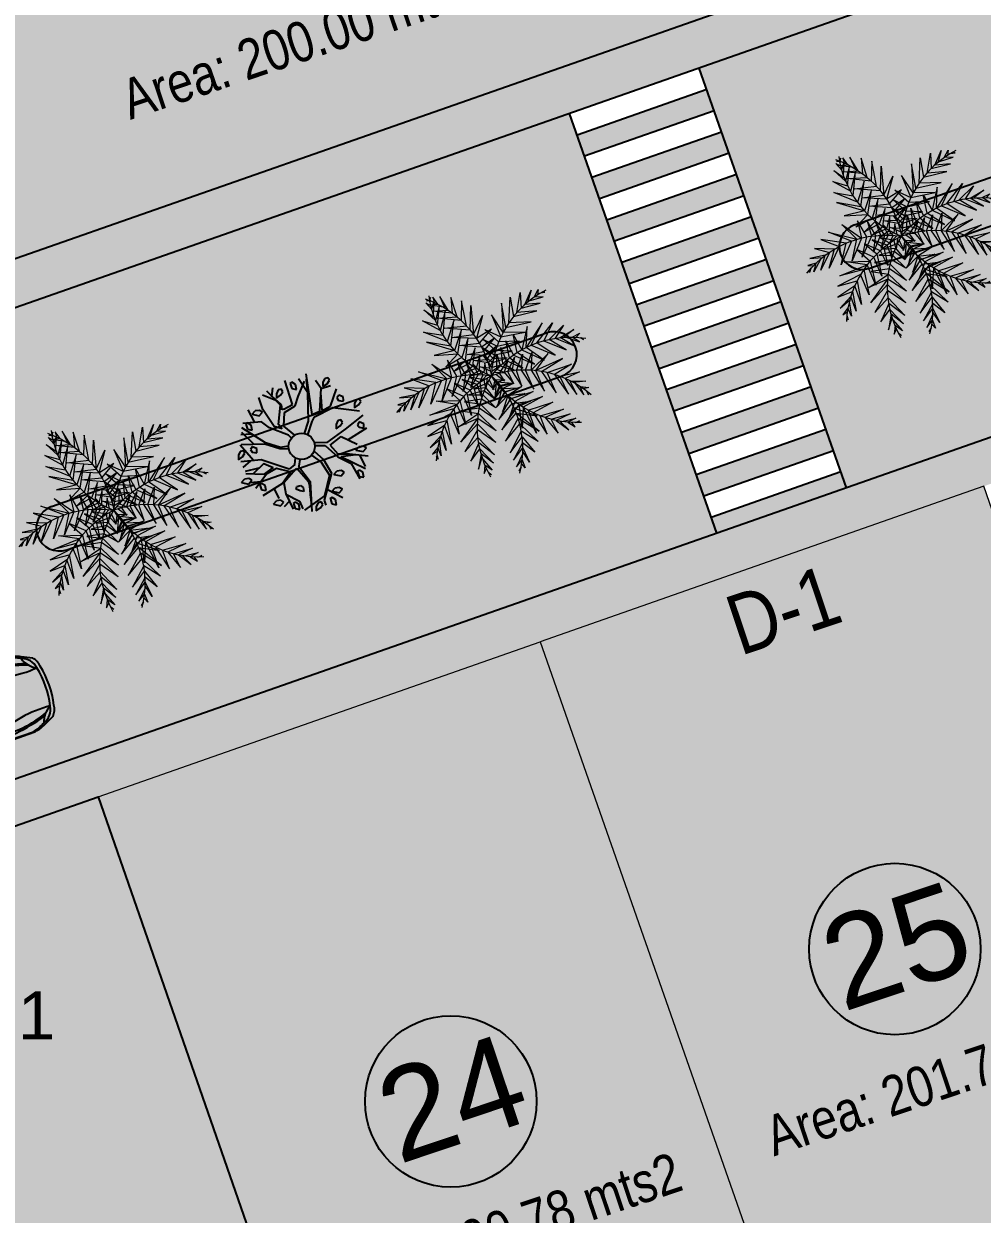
# Model space of a CAD drawing. Header units: millimetres. Extents: x 607619 to 1211550, y 1310734 to 2622648.
# Drawn here: x 607846.09 to 607873.98, y 1310914.24 to 1310948.89 of the extents above; entities that cross this region are included whole.
import ezdxf

# ---------------------------------------------------------------- set-up
doc = ezdxf.new("R2010")
doc.units = ezdxf.units.MM
doc.header["$PDMODE"] = 32
doc.header["$PDSIZE"] = 0.3
for name, color, linetype in [('ARBOLES', 102, 'Continuous'), ('BOULEVARD', 3, 'Continuous'), ('P35', 3, 'Continuous'), ('PALME-1', 82, 'Continuous'), ('PTOS GPS', 1, 'Continuous'), ('ROTULOS LOTES', 1, 'Continuous')]:
    doc.layers.add(name, color=color, linetype=linetype)
doc.styles.add('PI', font='arial.ttf', dxfattribs={"height": 0.4})
doc.styles.add('PUNTOS PI', font='arial.ttf', dxfattribs={"height": 2.75})
doc.styles.add('ROTULOS', font='arial.ttf', dxfattribs={"height": 3})
doc.styles.add('TSN - Arial Narrow', font='ARIALN.TTF')
doc.dimstyles.new('COTAS LINDEROS', dxfattribs={"dimscale": 40, "dimtxt": 2.75, "dimasz": 0.06, "dimexe": 0.005, "dimexo": 0.005, "dimgap": 0.005, "dimtad": 2, "dimzin": 0, "dimdsep": 46, "dimtxsty": 'PUNTOS PI', "dimcen": 0.09, "dimclrd": 1, "dimclre": 1, "dimclrt": 3, "dimadec": 0, "dimazin": 0, "dimtfac": 1, "dimtofl": 0, "dimtmove": 0, "dimatfit": 3, "dimldrblk": 'ARCHTICK', "dimfxl": 1, "dimtolj": 1, "dimtzin": 0, "dimarcsym": 0})

# ---------------------------------------------------------------- blocks, each defined once
blk = doc.blocks.new('carro1')
at = {"layer": 'P35'}
for color, points in [(146, [(-0.795, 1.854), (-0.824, 1.862), (-0.858, 3.088), (-0.854, 3.397), (-0.854, 3.455), (-0.753, 3.861), (-0.675, 4.073), (-0.593, 4.178), (-0.477, 4.234), (-0.436, 4.237), (-0.544, 4.163), (-0.641, 3.988), (-0.72, 3.753), (-0.791, 3.47), (-0.809, 3.343), (-0.805, 3.175), (-0.817, 2.948), (-0.82, 2.713), (-0.813, 2.624), (-0.817, 2.616), (-0.82, 2.531), (-0.798, 1.941)]), (9, [(-0.85, 3.554), (-0.829, 3.715), (-0.78, 3.963), (-0.727, 4.075), (-0.647, 4.18), (-0.559, 4.25), (-0.472, 4.299), (-0.332, 4.327), (0.278, 4.327), (0.428, 4.31), (0.534, 4.275), (0.656, 4.177), (0.733, 4.079), (0.814, 3.834), (0.838, 3.715), (0.849, 3.62), (0.849, 3.596), (0.81, 3.708), (0.754, 3.946), (0.695, 4.1), (0.635, 4.173), (0.534, 4.236), (0.439, 4.261), (0.337, 4.261), (-0.437, 4.268), (-0.563, 4.222), (-0.643, 4.156), (-0.717, 4.058), (-0.752, 3.932), (-0.798, 3.792)]), (146, [(0.795, 1.854), (0.824, 1.862), (0.858, 3.088), (0.854, 3.397), (0.854, 3.455), (0.753, 3.861), (0.675, 4.073), (0.593, 4.178), (0.477, 4.234), (0.436, 4.237), (0.544, 4.163), (0.641, 3.988), (0.72, 3.753), (0.791, 3.47), (0.809, 3.343), (0.805, 3.175), (0.817, 2.948), (0.82, 2.713), (0.813, 2.624), (0.817, 2.616), (0.82, 2.531), (0.798, 1.941)]), (146, [(-0.765, 1.66), (-0.785, 1.474), (-0.777, 1.279), (-0.719, 0.785), (-0.652, 0.471), (-0.611, 0.321), (-0.549, 0.271), (-0.638, 0.54), (-0.685, 0.628), (-0.693, 0.852), (-0.701, 0.963), (-0.695, 1.247), (-0.666, 1.45), (-0.694, 1.488), (-0.686, 1.534), (-0.561, 1.796), (-0.49, 1.914), (-0.394, 1.924), (-0.417, 2.206), (-0.422, 2.428), (-0.413, 2.716), (-0.395, 2.924), (-0.471, 3.028), (-0.544, 3.124), (-0.599, 3.231), (-0.674, 3.439), (-0.703, 3.65), (-0.734, 3.659), (-0.786, 3.412), (-0.789, 3.078), (-0.78, 2.945), (-0.736, 3.21), (-0.683, 3.254), (-0.612, 3.201), (-0.568, 3.069), (-0.515, 2.875), (-0.471, 2.646), (-0.471, 2.496), (-0.489, 2.223), (-0.515, 2.064), (-0.515, 2.02), (-0.551, 1.959), (-0.595, 1.941), (-0.648, 1.844), (-0.718, 1.712), (-0.762, 1.65)]), (146, [(0.771, 1.66), (0.791, 1.474), (0.784, 1.279), (0.725, 0.785), (0.658, 0.471), (0.617, 0.321), (0.555, 0.271), (0.644, 0.54), (0.691, 0.628), (0.699, 0.852), (0.707, 0.963), (0.701, 1.247), (0.672, 1.45), (0.7, 1.488), (0.692, 1.534), (0.567, 1.796), (0.496, 1.914), (0.4, 1.924), (0.423, 2.206), (0.428, 2.428), (0.419, 2.716), (0.401, 2.924), (0.477, 3.028), (0.55, 3.124), (0.605, 3.231), (0.68, 3.439), (0.709, 3.65), (0.74, 3.659), (0.792, 3.412), (0.795, 3.078), (0.786, 2.945), (0.742, 3.21), (0.689, 3.254), (0.618, 3.201), (0.574, 3.069), (0.521, 2.875), (0.477, 2.646), (0.477, 2.496), (0.495, 2.223), (0.521, 2.064), (0.521, 2.02), (0.557, 1.959), (0.601, 1.941), (0.654, 1.844), (0.724, 1.712), (0.768, 1.65)]), (8, [(-0.49, 2.597), (-0.493, 2.617), (-0.794, 2.616), (-0.798, 2.597)]), (9, [(-0.859, 1.23), (-0.859, 0.662), (-0.835, 0.546), (-0.773, 0.375), (-0.685, 0.201), (-0.651, 0.146), (-0.581, 0.097), (-0.449, 0.057), (-0.077, 0.008), (0.131, 0.014), (0.333, 0.045), (0.522, 0.079), (0.629, 0.133), (0.7, 0.216), (0.828, 0.494), (0.852, 0.598), (0.855, 1.407), (0.846, 1.407), (0.855, 1.327), (0.858, 0.662), (0.825, 0.543), (0.709, 0.289), (0.599, 0.173), (0.421, 0.112), (0.153, 0.079), (-0.092, 0.075), (-0.385, 0.112), (-0.553, 0.143), (-0.639, 0.207), (-0.706, 0.283), (-0.798, 0.491), (-0.838, 0.579), (-0.859, 0.686), (-0.847, 1.248)]), (127, [(-0.666, 1.45), (-0.563, 1.184), (-0.497, 0.94), (-0.448, 0.645), (-0.432, 0.355), (-0.442, 0.128), (-0.253, 0.096), (0, 0.08), (0.163, 0.086), (0.322, 0.105), (0.442, 0.128), (0.432, 0.355), (0.458, 0.73), (0.519, 1.031), (0.599, 1.287), (0.666, 1.45), (0.545, 1.383), (0.423, 1.315), (0.213, 1.283), (0.059, 1.277), (-0.059, 1.277), (-0.337, 1.299), (-0.423, 1.315), (-0.545, 1.383)]), (30, [(-0.455, 0.13), (-0.528, 0.24), (-0.62, 0.314), (-0.69, 0.353), (-0.736, 0.381), (-0.706, 0.317), (-0.666, 0.265), (-0.614, 0.216), (-0.556, 0.182), (-0.51, 0.152), (-0.48, 0.143)]), (30, [(0.455, 0.13), (0.528, 0.24), (0.62, 0.314), (0.69, 0.353), (0.736, 0.381), (0.706, 0.317), (0.666, 0.265), (0.614, 0.216), (0.556, 0.182), (0.51, 0.152), (0.48, 0.143)])]:
    blk.add_hatch(color=color, dxfattribs=at).paths.add_polyline_path(points)
h = blk.add_hatch(color=127, dxfattribs=at)
h.paths.add_polyline_path([(-0.276, 3.037), (-0.322, 3.032), (-0.368, 3.037), (-0.396, 3.045), (-0.434, 3.064), (-0.465, 3.087), (-0.517, 3.15), (-0.568, 3.235), (-0.598, 3.303), (-0.625, 3.401), (-0.61, 3.496), (-0.583, 3.538), (-0.536, 3.565), (-0.395, 3.628), (-0.239, 3.674), (-0.097, 3.695), (0.036, 3.699), (0.189, 3.684), (0.323, 3.652), (0.447, 3.608), (0.529, 3.569), (0.583, 3.538), (0.622, 3.462), (0.627, 3.42), (0.61, 3.338), (0.568, 3.235), (0.52, 3.154), (0.467, 3.088), (0.42, 3.055), (0.368, 3.037), (0.346, 3.033), (0.322, 3.032), (0.282, 3.036), (0.257, 3.042), (0.229, 3.053), (0.205, 3.055), (0.12, 3.059), (-0.038, 3.062), (-0.145, 3.058), (-0.229, 3.053), (-0.254, 3.043)], flags=16)
h.paths.add_polyline_path([(-0.393, 1.915), (-0.189, 1.899), (0, 1.895), (0.232, 1.902), (0.393, 1.909), (0.392, 1.914), (0.42, 2.299), (0.414, 2.692), (0.395, 2.924), (0.544, 3.124), (0.599, 3.231), (0.674, 3.439), (0.703, 3.65), (0.686, 3.813), (0.632, 3.973), (0.582, 4.064), (0.503, 4.167), (0.405, 4.257), (-0.405, 4.257), (-0.491, 4.179), (-0.57, 4.082), (-0.658, 3.887), (-0.686, 3.813), (-0.703, 3.65), (-0.674, 3.439), (-0.599, 3.231), (-0.437, 2.974), (-0.395, 2.924), (-0.411, 2.742), (-0.417, 2.65), (-0.422, 2.417), (-0.413, 2.144), (-0.402, 1.997)])
h = blk.add_hatch(color=8, dxfattribs=at)
edge = h.paths.add_edge_path()
edge.add_line((-0.771, 1.819), (-0.734, 1.76))
edge.add_arc((-0.767, 1.739), 0.0391, -47.4347, 31.9191, ccw=False)
edge.add_arc((-0.746, 1.736), 0.0265, 168.0279, 281.917, ccw=False)
edge.add_line((-0.772, 1.742), (-0.801, 1.778))
edge.add_line((-0.801, 1.778), (-0.817, 1.76))
edge.add_arc((-0.847, 1.786), 0.0403, 221.1586, 318.8414, ccw=False)
edge.add_line((-0.878, 1.76), (-0.927, 1.809))
edge.add_arc((-0.874, 1.862), 0.0746, 163.8715, 224.9725, ccw=False)
edge.add_line((-0.946, 1.883), (-0.771, 1.819))
h = blk.add_hatch(color=8, dxfattribs=at)
edge = h.paths.add_edge_path()
edge.add_line((0.771, 1.819), (0.734, 1.76))
edge.add_arc((0.767, 1.739), 0.0391, 508.0809, 587.4347)
edge.add_arc((0.746, 1.736), 0.0265, 258.083, 371.9721)
edge.add_line((0.772, 1.742), (0.801, 1.778))
edge.add_line((0.801, 1.778), (0.817, 1.76))
edge.add_arc((0.847, 1.786), 0.0403, 221.1586, 318.8414)
edge.add_line((0.878, 1.76), (0.927, 1.809))
edge.add_arc((0.874, 1.862), 0.0746, 315.0275, 376.1285)
edge.add_line((0.946, 1.883), (0.771, 1.819))
h = blk.add_hatch(color=146, dxfattribs=at)
h.paths.add_polyline_path([(-0.453, 0.18), (-0.536, 0.285), (-0.579, 0.376), (-0.654, 0.695), (-0.689, 1), (-0.662, 1.419), (-0.61, 1.253), (-0.527, 0.982), (-0.479, 0.721), (-0.457, 0.572), (-0.448, 0.424), (-0.44, 0.319), (-0.44, 0.206)])
h.paths.add_polyline_path([(-0.654, 0.367), (-0.75, 0.411), (-0.815, 0.581), (-0.837, 0.664), (-0.828, 1.065), (-0.828, 1.72), (-0.806, 1.75), (-0.793, 1.637), (-0.793, 1.201), (-0.754, 0.956), (-0.715, 0.729), (-0.697, 0.59), (-0.662, 0.437), (-0.627, 0.359)])
h = blk.add_hatch(color=146, dxfattribs=at)
h.paths.add_polyline_path([(0.453, 0.18), (0.536, 0.285), (0.579, 0.376), (0.654, 0.695), (0.689, 1), (0.662, 1.419), (0.61, 1.253), (0.527, 0.982), (0.479, 0.721), (0.457, 0.572), (0.448, 0.424), (0.44, 0.319), (0.44, 0.206)])
h.paths.add_polyline_path([(0.654, 0.367), (0.75, 0.411), (0.815, 0.581), (0.837, 0.664), (0.828, 1.065), (0.828, 1.72), (0.806, 1.75), (0.793, 1.637), (0.793, 1.201), (0.754, 0.956), (0.715, 0.729), (0.697, 0.59), (0.662, 0.437), (0.627, 0.359)])
at = {"layer": 'P35', "color": 7}
for p, q in [((-0.8, 2.627), (-0.488, 2.627)), ((-0.8, 2.617), (-0.488, 2.617)), ((0.8, 2.627), (0.488, 2.627)), ((0.8, 2.617), (0.488, 2.617)), ((-0.801, 2.597), (-0.486, 2.597)), ((-0.801, 2.587), (-0.485, 2.587)), ((0.801, 2.587), (0.485, 2.587)), ((0.801, 2.597), (0.486, 2.597)), ((-0.607, 0.193), (-0.606, 0.192))]:
    blk.add_line(p, q, dxfattribs=at)
for points in [[(-0.865, 3.454, -0.04536), (-0.712, 4.041, -0.316238), (-0.405, 4.257), (0, 4.257), (0.405, 4.257, -0.316238), (0.712, 4.041, -0.04536), (0.865, 3.454, -0.995785)], [(-0.787, 3.96, -0.339592), (-0.293, 4.34), (0, 4.34), (0.293, 4.34, -0.339592), (0.787, 3.96, -1.295903)], [(-0.405, 4.257, 0.307984), (-0.674, 3.439, 0.021458), (-0.599, 3.231, 0.089138), (-0.471, 3.028, 0.076147), (-0.395, 2.924, 0.055297), (-0.393, 1.909, 0.055323)], [(0.405, 4.257, -0.307984), (0.674, 3.439, -0.021458), (0.599, 3.231, -0.089138), (0.471, 3.028, -0.076147), (0.395, 2.924, -0.055297), (0.393, 1.909, -0.055323)], [(-0.712, 4.041, 0.134107), (-0.787, 3.96, 0.076542), (-0.865, 3.454), (-0.865, 1.853, 0.085317)], [(0.865, 1.853), (0.865, 3.454, 0.076542), (0.787, 3.96, 0.134107), (0.712, 4.041)], [(-0.806, 2.442), (-0.806, 3.237, -0.076793), (-0.658, 3.887, -3.166947)], [(0.806, 2.442), (0.806, 3.237, 0.076793), (0.658, 3.887, 3.166947)], [(-0.765, 1.66), (-0.608, 1.931, -0.122145), (-0.549, 1.993, 0.205815), (-0.53, 2.019, 0.151874), (-0.626, 3.207, 0.290836), (-0.739, 3.222, 0.061376), (-0.783, 1.823)], [(0.765, 1.66), (0.608, 1.931, 0.122145), (0.549, 1.993, -0.205815), (0.53, 2.019, -0.151874), (0.626, 3.207, -0.290836), (0.739, 3.222, -0.061376), (0.783, 1.823)], [(-0.865, 3.115, 0.005985), (-0.835, 2.058), (-0.837, 1.843, 0.082522)], [(0.837, 1.843), (0.835, 2.058, 0.005985), (0.865, 3.115)], [(-0.865, 1.75), (-0.865, 0.659, 0.085317), (-0.781, 0.369), (-0.67, 0.141, 0.150666), (-0.454, 0.048, 0.106558), (0.454, 0.048, 0.150666), (0.67, 0.141), (0.781, 0.369, 0.085317), (0.865, 0.659), (0.865, 1.75, 0.076542)], [(-0.838, 1.747), (-0.85, 0.661, 0.082522), (-0.746, 0.386), (-0.744, 0.382, 0.28772), (-0.442, 0.128, 0.107642), (0.442, 0.128, 0.28772), (0.744, 0.382), (0.746, 0.386, 0.082522), (0.85, 0.661), (0.838, 1.747, 0.005985)], [(-0.775, 1.745, 0.003758), (-0.765, 1.66)], [(0.775, 1.745, -0.003758), (0.765, 1.66)]]:
    blk.add_lwpolyline(points, format="xyb", dxfattribs=at)
for points in [[(0.583, 3.538, -0.244234), (0.621, 3.376, -0.10952), (0.486, 3.109, -0.34796), (0.229, 3.053, 0.037334), (-0.229, 3.053, -0.34796), (-0.486, 3.109, -0.10952), (-0.621, 3.376, -0.244234), (-0.583, 3.538, -0.276546)], [(-0.771, 1.819), (-0.734, 1.76, -0.360781), (-0.741, 1.71, -0.542329), (-0.772, 1.742), (-0.801, 1.778), (-0.817, 1.76, -0.454056), (-0.878, 1.76), (-0.927, 1.809, -0.273105), (-0.946, 1.883)], [(-0.45, 1.921, 0.328475), (-0.519, 1.884), (-0.686, 1.534, 0.439617), (-0.666, 1.45), (-0.423, 1.315, 0.06084), (0, 1.277, 0.06084), (0.423, 1.315), (0.666, 1.45, 0.439617), (0.686, 1.534), (0.519, 1.884, 0.328475), (0.45, 1.921, -0.057395)], [(0.771, 1.819), (0.734, 1.76, 0.360781), (0.741, 1.71, 0.542329), (0.772, 1.742), (0.801, 1.778), (0.817, 1.76, 0.454056), (0.878, 1.76), (0.927, 1.809, 0.273105), (0.946, 1.883)]]:
    blk.add_lwpolyline(points, format="xyb", close=True, dxfattribs=at)
for centre, radius, start, end in [((3.67, 1.558), 4.456, 177.4786, 196.1176), ((-3.67, 1.558), 4.456, 343.8824, 2.5214), ((1.381, 1.057), 2.084, 169.1317, 202.1569), ((-3.112, 0.355), 2.68, 355.1298, 24.1159), ((3.112, 0.355), 2.68, 155.8841, 184.8702), ((-1.381, 1.057), 2.084, 337.8431, 10.8683), ((-0.901, -0.105), 0.515, 26.8399, 72.4584), ((0.901, -0.105), 0.515, 107.5416, 153.1601)]:
    blk.add_arc(centre, radius, start, end, dxfattribs=at)
blk = doc.blocks.new('A$C48C97B70')
at = {"layer": 'PALME-1', "lineweight": 5}
for p, q in [((2.072, 6.54), (2.171, 6.533)), ((2.216, 6.497), (2.072, 6.54)), ((2.315, 6.6), (2.309, 6.418)), ((2.41, 6.325), (2.315, 6.6)), ((2.552, 6.547), (2.605, 6.122)), ((2.687, 6.026), (2.552, 6.547)), ((2.109, 6.384), (2.41, 6.325)), ((2.556, 6.176), (2.109, 6.384)), ((2.171, 6.148), (2.687, 6.026)), ((2.793, 5.89), (2.171, 6.148)), ((2.903, 6.407), (2.793, 5.89)), ((2.912, 5.72), (2.903, 6.407)), ((3.221, 6.198), (3.009, 5.561)), ((3.129, 5.334), (3.221, 6.198)), ((2.251, 5.877), (2.912, 5.72)), ((3.009, 5.561), (2.251, 5.877)), ((3.21, 5.152), (3.477, 5.948)), ((3.477, 5.948), (3.277, 4.976)), ((2.388, 5.472), (3.129, 5.334)), ((3.21, 5.152), (2.388, 5.472)), ((3.277, 4.976), (3.756, 5.506)), ((3.756, 5.506), (3.328, 4.818)), ((2.535, 5.1), (3.277, 4.976)), ((3.328, 4.818), (2.535, 5.1)), ((3.909, 4.977), (3.328, 4.818)), ((3.377, 4.635), (3.909, 4.977)), ((2.683, 4.767), (3.377, 4.635)), ((3.409, 4.484), (2.683, 4.767)), ((3.925, 4.65), (3.409, 4.484)), ((3.435, 4.33), (3.925, 4.65)), ((4.516, 3.959), (4.561, 4.59)), ((4.561, 4.59), (4.7, 4.004)), ((5.099, 4.709), (4.7, 4.004)), ((4.863, 4.035), (5.099, 4.709)), ((5.621, 4.675), (4.863, 4.035)), ((5.049, 4.06), (5.621, 4.675)), ((5.248, 4.076), (5.963, 4.571)), ((5.963, 4.571), (5.505, 4.079)), ((0.788, 4.157), (1.318, 3.745)), ((1.572, 3.782), (0.788, 4.157)), ((1.109, 4.315), (1.959, 3.803)), ((1.771, 3.798), (1.109, 4.315)), ((1.619, 4.431), (2.125, 3.798)), ((1.959, 3.803), (1.619, 4.431)), ((2.169, 4.399), (2.125, 3.798)), ((2.314, 3.783), (2.169, 4.399)), ((2.483, 4.305), (2.467, 3.763)), ((2.621, 3.736), (2.483, 4.305)), ((2.742, 4.179), (2.773, 3.702)), ((2.911, 3.665), (2.742, 4.179)), ((2.871, 4.392), (3.435, 4.33)), ((3.454, 4.176), (2.871, 4.392)), ((3.012, 4.138), (3.464, 4.032)), ((3.469, 3.911), (3.012, 4.138)), ((3.893, 4.364), (3.454, 4.176)), ((3.464, 4.032), (3.893, 4.364)), ((3.468, 3.739), (3.827, 4.113)), ((3.827, 4.113), (3.469, 3.911)), ((3.685, 3.61), (3.842, 4.104)), ((3.842, 4.104), (3.836, 3.693)), ((3.945, 3.747), (4.03, 4.282)), ((4.03, 4.282), (4.076, 3.806)), ((4.221, 3.864), (4.266, 4.448)), ((4.266, 4.448), (4.368, 3.915)), ((5.049, 4.06), (5.724, 3.492)), ((5.724, 3.492), (5.248, 4.076)), ((5.505, 4.079), (6.145, 3.565)), ((5.691, 4.07), (6.298, 4.391)), ((6.145, 3.565), (5.691, 4.07)), ((6.298, 4.391), (5.897, 4.047)), ((6.068, 4.019), (6.59, 4.15)), ((6.59, 4.15), (6.19, 3.993)), ((0.485, 3.926), (0.936, 3.651)), ((1.136, 3.706), (0.485, 3.926)), ((0.936, 3.651), (0.485, 3.15)), ((1.318, 3.745), (0.768, 3.135)), ((0.768, 3.135), (1.136, 3.706)), ((1.771, 3.798), (1.195, 3.13)), ((1.195, 3.13), (1.572, 3.782)), ((1.595, 3.144), (1.959, 3.803)), ((2.125, 3.798), (1.595, 3.144)), ((1.958, 3.173), (2.314, 3.783)), ((2.467, 3.763), (1.958, 3.173)), ((2.375, 3.225), (2.621, 3.736)), ((2.773, 3.702), (2.375, 3.225)), ((2.661, 3.273), (2.911, 3.665)), ((2.956, 4.034), (3.027, 3.628)), ((3.19, 3.57), (2.956, 4.034)), ((3.181, 3.857), (3.468, 3.739)), ((3.462, 3.617), (3.181, 3.857)), ((3.836, 3.693), (4.254, 3.401)), ((4.254, 3.401), (3.945, 3.747)), ((4.076, 3.806), (4.544, 3.399)), ((4.544, 3.399), (4.221, 3.864)), ((4.368, 3.915), (4.964, 3.413)), ((4.964, 3.413), (4.516, 3.959)), ((4.7, 4.004), (5.327, 3.442)), ((5.327, 3.442), (4.863, 4.035)), ((5.897, 4.047), (6.422, 3.625)), ((6.422, 3.625), (6.068, 4.019)), ((6.261, 3.976), (6.658, 3.683)), ((6.462, 3.919), (6.749, 3.967)), ((6.658, 3.683), (6.462, 3.919)), ((6.749, 3.967), (6.592, 3.874)), ((6.706, 3.831), (6.813, 3.725)), ((6.813, 3.725), (6.759, 3.809)), ((0.172, 3.309), (0.083, 3.188)), ((0.083, 3.188), (0.123, 3.278)), ((0.108, 3.437), (0.277, 3.37)), ((0.398, 3.434), (0.108, 3.437)), ((0.236, 3.642), (0.655, 3.551)), ((0.772, 3.596), (0.236, 3.642)), ((0.588, 3.523), (0.242, 3.171)), ((0.242, 3.171), (0.398, 3.434)), ((0.485, 3.15), (0.772, 3.596)), ((3.027, 3.628), (2.661, 3.273)), ((3.248, 3.258), (2.731, 3.212)), ((2.982, 3.339), (3.19, 3.57)), ((3.302, 3.524), (2.982, 3.339)), ((3.387, 2.981), (3.248, 3.258)), ((3.333, 3.347), (3.387, 2.981)), ((3.494, 3.304), (3.845, 3.186)), ((3.581, 3.546), (3.927, 3.415)), ((3.927, 3.415), (3.685, 3.61)), ((2.305, 2.87), (2.804, 2.657)), ((2.885, 2.79), (2.305, 2.87)), ((2.517, 3.065), (2.973, 2.919)), ((3.058, 3.034), (2.517, 3.065)), ((2.731, 3.212), (3.134, 3.129)), ((2.973, 2.919), (3.27, 2.374)), ((3.331, 2.658), (3.058, 3.034)), ((3.134, 3.129), (3.331, 2.658)), ((3.534, 3.189), (3.34, 2.708)), ((3.34, 2.708), (3.598, 3.029)), ((3.647, 2.918), (3.373, 2.451)), ((3.845, 3.186), (3.534, 3.189)), ((3.598, 3.029), (4.106, 2.989)), ((4.106, 2.989), (3.647, 2.918)), ((2.103, 2.613), (2.646, 2.352)), ((2.729, 2.522), (2.103, 2.613)), ((3.166, 1.967), (2.729, 2.522)), ((2.804, 2.657), (3.166, 1.967)), ((3.27, 2.374), (2.885, 2.79)), ((3.373, 2.451), (3.71, 2.789)), ((3.785, 2.652), (3.45, 2.173)), ((3.45, 2.173), (3.866, 2.519)), ((3.71, 2.789), (4.331, 2.805)), ((4.331, 2.805), (3.785, 2.652)), ((3.866, 2.519), (4.646, 2.527)), ((4.646, 2.527), (3.953, 2.391)), ((1.792, 1.596), (2.581, 2.199)), ((1.871, 2.113), (2.646, 2.352)), ((2.581, 2.199), (1.871, 2.113)), ((3.06, 1.619), (2.581, 2.199)), ((2.646, 2.352), (3.06, 1.619)), ((3.953, 2.391), (3.586, 1.876)), ((3.586, 1.876), (4.066, 2.239)), ((3.926, 1.441), (4.066, 2.239)), ((4.172, 2.112), (3.926, 1.441)), ((4.066, 2.239), (4.908, 2.274)), ((4.908, 2.274), (4.172, 2.112)), ((4.35, 1.136), (4.172, 2.112)), ((2.516, 2.023), (1.792, 1.596)), ((2.457, 1.832), (1.821, 1.24)), ((2.926, 1.242), (2.457, 1.832)), ((2.516, 2.023), (2.926, 1.242)), ((4.3, 1.974), (5.183, 1.983)), ((4.3, 1.974), (4.35, 1.136)), ((5.183, 1.983), (4.444, 1.835)), ((4.444, 1.835), (4.68, 0.999)), ((4.68, 0.999), (4.639, 1.669)), ((4.639, 1.669), (5.461, 1.659)), ((5.461, 1.659), (4.789, 1.558)), ((1.821, 1.24), (2.399, 1.582)), ((2.369, 1.398), (1.925, 0.874)), ((2.764, 0.846), (2.369, 1.398)), ((2.399, 1.582), (2.764, 0.846)), ((4.789, 1.558), (5.053, 0.924)), ((5.053, 0.924), (4.963, 1.444)), ((4.963, 1.444), (5.636, 1.437)), ((5.636, 1.437), (5.112, 1.358)), ((5.112, 1.358), (5.431, 0.925)), ((5.431, 0.925), (5.223, 1.3)), ((5.289, 1.268), (5.782, 1.241)), ((5.782, 1.241), (5.48, 1.184)), ((1.925, 0.874), (2.347, 1.192)), ((2.338, 1.019), (2.097, 0.538)), ((2.097, 0.538), (2.337, 0.894)), ((2.647, 0.589), (2.338, 1.019)), ((2.338, 0.821), (2.539, 0.37)), ((2.347, 1.192), (2.647, 0.589)), ((5.48, 1.184), (5.67, 0.964)), ((5.67, 0.964), (5.609, 1.136)), ((5.724, 1.097), (5.874, 1.11)), ((5.874, 1.11), (5.78, 1.08)), ((2.351, 0.612), (2.242, 0.343)), ((2.242, 0.343), (2.366, 0.476)), ((2.539, 0.37), (2.351, 0.612)), ((2.384, 0.355), (2.464, 0.229)), ((2.464, 0.229), (2.394, 0.298))]:
    blk.add_line(p, q, dxfattribs=at)
for points in [[(2.17, 6.478), (2.241, 6.61), (2.176, 6.535)], [(2.17, 5.812), (1.897, 6.276), (2.16, 5.937)], [(2.155, 6.219), (2.027, 6.48), (2.16, 6.356)], [(2.156, 6.01), (2.325, 6.474), (2.155, 6.219)], [(2.191, 5.641), (2.448, 6.263), (2.17, 5.812)], [(2.227, 5.436), (1.748, 5.928), (2.191, 5.641)], [(2.271, 5.255), (2.584, 6.015), (2.227, 5.436)], [(4.393, 4.884), (4.496, 5.717), (4.256, 4.754)], [(4.545, 5.014), (4.834, 5.833), (4.75, 5.166)], [(4.907, 5.267), (5.211, 5.884), (5.087, 5.37)], [(5.242, 5.447), (5.588, 5.859), (5.357, 5.498)], [(5.621, 5.597), (5.824, 5.804), (5.752, 5.637)], [(5.87, 5.669), (6.018, 5.646), (5.926, 5.682)], [(2.346, 5.01), (1.67, 5.556), (2.271, 5.255)], [(2.418, 4.824), (2.773, 5.631), (2.346, 5.01)], [(4.256, 4.754), (4.053, 5.439), (4.142, 4.634)], [(5.087, 5.37), (5.76, 5.335), (5.242, 5.447)], [(5.424, 5.526), (5.918, 5.521), (5.621, 5.597)], [(2.418, 4.824), (1.666, 5.198), (2.495, 4.652)], [(2.57, 4.504), (2.932, 5.265), (2.495, 4.652)], [(2.749, 4.211), (3.062, 4.925), (2.665, 4.34)], [(4.019, 4.489), (3.686, 5.027), (4.142, 4.634)], [(4.393, 4.884), (5.273, 4.819), (4.545, 5.014)], [(4.75, 5.166), (5.571, 5.125), (4.907, 5.267)], [(2.495, 4.652), (1.781, 4.688), (2.57, 4.504)], [(2.665, 4.34), (2.047, 4.205), (2.57, 4.504)], [(2.936, 3.961), (3.195, 4.526), (2.84, 4.084)], [(3.681, 3.983), (3.437, 4.467), (3.752, 4.108)], [(3.836, 4.239), (3.531, 4.739), (3.925, 4.367)], [(3.925, 4.367), (4.703, 4.31), (4.019, 4.489)], [(4.142, 4.634), (4.98, 4.546), (4.256, 4.754)], [(2.84, 4.084), (2.267, 3.963), (2.749, 4.211)], [(3.112, 3.763), (3.275, 4.247), (3.03, 3.852)], [(3.551, 3.72), (3.388, 4.212), (3.624, 3.876)], [(3.752, 4.108), (4.371, 4.052), (3.836, 4.239)], [(3.03, 3.852), (2.492, 3.783), (2.936, 3.961)], [(3.235, 3.642), (2.716, 3.653), (3.112, 3.763)], [(3.325, 3.56), (3.354, 3.929), (3.235, 3.642)], [(3.504, 3.607), (3.861, 3.703), (3.551, 3.72)], [(3.624, 3.876), (4.134, 3.884), (3.681, 3.983)], [(3.73, 3.458), (4.128, 3.79), (3.902, 3.447)], [(4.023, 3.434), (4.383, 3.838), (4.165, 3.413)], [(4.318, 3.383), (4.671, 3.85), (4.469, 3.347)], [(4.618, 3.304), (4.996, 3.811), (4.797, 3.243)], [(2.338, 3.057), (1.86, 3.471), (2.176, 2.959)], [(2.614, 3.199), (2.169, 3.579), (2.474, 3.131)], [(2.892, 3.311), (2.453, 3.629), (2.757, 3.26)], [(2.757, 3.26), (2.714, 2.641), (2.614, 3.199)], [(3.173, 3.397), (2.712, 3.637), (3.007, 3.35)], [(3.007, 3.35), (2.918, 2.847), (2.892, 3.311)], [(3.291, 3.426), (3.14, 3.089), (3.173, 3.397)], [(3.524, 3.316), (3.359, 2.985), (3.577, 3.207)], [(3.608, 3.461), (3.828, 3.163), (3.73, 3.458)], [(3.902, 3.447), (4.096, 2.975), (4.023, 3.434)], [(4.165, 3.413), (4.34, 2.817), (4.318, 3.383)], [(4.469, 3.347), (4.701, 2.603), (4.618, 3.304)], [(4.951, 3.181), (5.513, 3.622), (4.797, 3.243)], [(5.122, 3.102), (5.935, 3.312), (4.951, 3.181)], [(1.889, 2.751), (1.05, 2.782), (2.039, 2.865)], [(2.039, 2.865), (1.395, 3.175), (2.176, 2.959)], [(2.176, 2.959), (2.13, 2.118), (2.039, 2.865)], [(2.474, 3.131), (2.407, 2.354), (2.338, 3.057)], [(3.645, 3.048), (3.314, 2.661), (3.689, 2.935)], [(3.577, 3.207), (4.054, 3.003), (3.645, 3.048)], [(3.689, 2.935), (4.213, 2.799), (3.735, 2.799)], [(4.797, 3.243), (5.023, 2.432), (4.951, 3.181)], [(5.122, 3.102), (5.384, 2.259), (5.298, 3.008)], [(5.298, 3.008), (6.166, 3.04), (5.516, 2.873)], [(5.516, 2.873), (5.778, 2.094), (5.667, 2.764)], [(1.737, 2.622), (0.883, 2.467), (1.554, 2.443)], [(1.554, 2.443), (1.465, 1.626), (1.429, 2.305)], [(1.889, 2.751), (1.814, 1.872), (1.737, 2.622)], [(3.815, 2.498), (3.259, 1.952), (3.845, 2.347)], [(3.735, 2.799), (3.284, 2.372), (3.778, 2.649)], [(3.778, 2.649), (4.355, 2.548), (3.815, 2.498)], [(5.667, 2.764), (6.352, 2.708), (5.829, 2.634)], [(5.829, 2.634), (6.043, 1.995), (5.957, 2.518)], [(5.957, 2.518), (6.468, 2.348), (6.047, 2.431)], [(1.429, 2.305), (0.772, 2.102), (1.299, 2.143)], [(1.299, 2.143), (1.227, 1.473), (1.198, 2.002)], [(3.872, 2.159), (3.253, 1.588), (3.887, 1.994)], [(3.845, 2.347), (4.468, 2.241), (3.872, 2.159)], [(3.887, 1.994), (4.536, 1.694), (3.872, 2.159)], [(6.097, 2.378), (6.274, 1.917), (6.236, 2.221)], [(6.236, 2.221), (6.503, 2.108), (6.321, 2.114)], [(1.198, 2.002), (0.737, 1.726), (1.13, 1.897)], [(0.99, 1.652), (0.753, 1.484), (0.93, 1.529)], [(1.092, 1.835), (1.018, 1.347), (0.99, 1.652)], [(3.895, 1.806), (3.264, 1.188), (3.891, 1.606)], [(3.895, 1.806), (4.452, 1.178), (3.887, 1.994)], [(6.394, 2.016), (6.426, 1.87), (6.427, 1.969)], [(0.88, 1.418), (0.879, 1.268), (0.858, 1.364)], [(3.87, 1.351), (3.296, 0.762), (3.843, 1.166)], [(3.891, 1.606), (4.315, 0.848), (3.87, 1.351)], [(3.8, 0.963), (3.329, 0.481), (3.756, 0.796)], [(3.843, 1.166), (4.104, 0.531), (3.8, 0.963)], [(3.694, 0.607), (3.365, 0.24), (3.618, 0.413)], [(3.618, 0.413), (3.639, 0.123), (3.562, 0.288)], [(3.756, 0.796), (3.836, 0.264), (3.718, 0.676)], [(3.507, 0.179), (3.392, 0.083), (3.48, 0.128)]]:
    blk.add_lwpolyline(points, dxfattribs=at)
for centre, start, end in [((5.589, 6.144), 171.0105, 231.4464), ((6.694, 2.334), 100.4762, 160.9122), ((4.041, 0.074), 99.9493, 160.3853), ((0.46, 1.763), 329.1163, 29.5523), ((3.594, 0.025), 32.0006, 92.4366)]:
    blk.add_arc(centre, 3.435, start, end, dxfattribs=at)
at = {"layer": 'PALME-1', "lineweight": 5, "extrusion": (0, 0, -1)}
for centre, major_axis, start_param, end_param in [((0.035, 3.843), (2.429, 2.429), -0.156897, 0.89791), ((5.421, 0.645), (-2.429, 2.429), 0.173647, 1.228454), ((1.947, 0.368), (-2.429, 2.429), 0.182844, 1.237651), ((5.771, 0.927), (2.429, 2.429), 3.700109, 4.754916), ((6.759, 4.372), (-2.429, 2.429), 4.173367, 5.228174)]:
    blk.add_ellipse(centre, major_axis=major_axis, ratio=1, start_param=start_param, end_param=end_param, dxfattribs=at)
blk = doc.blocks.new('p_arbol04')
at = {"layer": 'ARBOLES'}
for p, q in [((-0.623, 1.751), (-0.408, 2.362)), ((0.051, 1.875), (0.346, 2.362)), ((0.761, 1.696), (0.543, 2.316)), ((0.739, 1.388), (0.805, 2.293)), ((-1.138, 1.515), (-1.476, 1.85)), ((-1.41, 1.113), (-1.364, 1.898)), ((-1.003, 0.765), (-1.206, 2.042)), ((-0.408, 1.55), (-1.03, 2.13)), ((-0.178, 0.97), (0.051, 1.875)), ((0.772, 1.945), (1.1, 2.177)), ((0.778, 1.371), (0.783, 1.942)), ((1.121, 1.006), (1.721, 1.988)), ((-1.98, 0.646), (-1.849, 1.574)), ((-1.07, 0.749), (-1.815, 1.547)), ((-0.375, 1.086), (-0.408, 1.55)), ((0.018, 0.878), (0.739, 1.388)), ((0.636, 1.196), (0.778, 1.371)), ((0.704, 1.166), (0.636, 1.196)), ((0.708, 1.165), (1.121, 1.006)), ((2.581, 1.481), (1.362, 0.043)), ((1.571, 1.059), (2.283, 1.298)), ((1.984, 0.831), (2.181, 1.574)), ((1.984, 0.831), (2.41, 1.295)), ((-2.077, 0.227), (-2.603, 0.599)), ((-2.079, 0.738), (-2.537, 0.808)), ((-1.718, 0.414), (-2.406, 1.04)), ((-0.777, 0.094), (-1.07, 0.749)), ((-0.71, 0.11), (-1.003, 0.765)), ((-0.047, 0.205), (-0.375, 1.086)), ((-0.014, 0.623), (-0.178, 0.97)), ((-0.014, 0.623), (0.018, 0.878)), ((0.117, 0.646), (0.608, 1.04)), ((0.136, -0.002), (0.117, 0.646)), ((0.608, 1.04), (1.158, 0.873)), ((1.034, -0.05), (1.984, 0.831)), ((1.158, 0.873), (1.571, 1.059)), ((2.541, 0.507), (2.64, 0.947)), ((-2.489, -0.25), (-2.832, 0.066)), ((-2.144, -0.12), (-2.668, 0.507)), ((-1.768, 0.206), (-2.439, 0.251)), ((-1.768, 0.206), (-1.62, -0.236)), ((-1.194, -0.839), (-1.718, 0.414)), ((-0.515, -0.225), (-0.777, 0.094)), ((-0.425, -0.127), (-0.71, 0.11)), ((-0.057, 0.021), (-0.047, 0.205)), ((1.362, 0.043), (1.722, -0.143)), ((1.722, -0.143), (2.541, 0.507)), ((1.82, -0.189), (2.383, 0.381)), ((2.541, 0.507), (2.934, 0.275)), ((-2.046, -0.213), (-2.865, -0.282)), ((-1.62, -0.236), (-2.144, -0.12)), ((-1.554, -0.375), (-2.046, -0.213)), ((-1.259, -0.955), (-1.554, -0.375)), ((0.496, -0.29), (1.034, -0.05)), ((0.551, -0.431), (1.132, -0.189)), ((1.132, -0.189), (1.362, -0.12)), ((1.362, -0.12), (2.246, -0.468)), ((1.82, -0.189), (2.214, -0.352)), ((2.214, -0.352), (3, -0.027)), ((2.246, -0.468), (2.934, -1.488)), ((-1.882, -1.048), (-2.898, -0.746)), ((-2.313, -0.92), (-2.505, -1.372)), ((-1.816, -1.071), (-2.144, -1.465)), ((-1.259, -0.978), (-1.882, -1.048)), ((-0.995, -1.071), (-1.816, -1.071)), ((-0.866, -0.885), (-1.194, -0.839)), ((-0.925, -1.07), (-1.039, -1.872)), ((-0.995, -1.07), (-0.925, -1.07)), ((-0.803, -1.07), (-0.978, -1.928)), ((-0.866, -0.885), (-0.616, -0.706)), ((-0.803, -1.071), (-0.801, -1.071)), ((-0.53, -0.911), (-0.801, -1.071)), ((0.394, -1.003), (0.706, -1.349)), ((0.866, -1.332), (0.474, -0.903)), ((-2.144, -1.465), (-2.439, -2.184)), ((-2.153, -1.476), (-1.98, -2.161)), ((-0.036, -1.178), (0.018, -1.72)), ((0.182, -1.14), (0.182, -1.72)), ((0.706, -1.349), (0.706, -2.138)), ((0.87, -1.512), (0.805, -2.045)), ((0.866, -1.332), (1.886, -1.558)), ((0.87, -1.512), (1.493, -1.628)), ((1.493, -1.628), (1.722, -2.416)), ((1.886, -1.558), (2.902, -1.744)), ((-2.287, -1.813), (-2.636, -1.813)), ((-1.98, -2.161), (-2.144, -2.509)), ((-0.978, -1.928), (-1.955, -2.892)), ((-1.152, -2.045), (-1.536, -2.447)), ((-1.039, -1.872), (-1.152, -2.045)), ((0.018, -1.72), (-0.178, -2.393)), ((0.182, -1.72), (-0.047, -2.416)), ((0.706, -2.138), (0.87, -2.787)), ((0.805, -2.045), (1.165, -2.44)), ((1.591, -1.966), (2.574, -2.254)), ((-1.03, -2.857), (-2.144, -2.602)), ((-1.525, -2.442), (-1.759, -2.685)), ((-0.047, -2.416), (-1.194, -2.973)), ((-0.178, -2.393), (-1.03, -2.857)), ((0.805, -2.231), (1.132, -3.437)), ((0.805, -2.231), (1.328, -2.67)), ((1.165, -2.44), (1.657, -3.135)), ((-0.735, -2.764), (-0.539, -3.53)), ((0.87, -2.787), (0.608, -3.553)), ((1.427, -2.811), (1.198, -3.367))]:
    blk.add_line(p, q, dxfattribs=at)
at = {"layer": 'ARBOLES', "color": 1}
for p, q in [((-0.965, 2.011), (-1.091, 1.802)), ((-1.091, 1.802), (-0.979, 1.616)), ((-0.979, 1.616), (-0.829, 1.802)), ((-0.965, 2.011), (-0.866, 1.988)), ((-0.829, 1.802), (-0.866, 1.988)), ((-0.431, 2.094), (-0.267, 1.802)), ((-0.431, 2.094), (-0.229, 2.094)), ((-0.267, 1.802), (-0.042, 1.802)), ((-0.079, 1.961), (-0.229, 2.094)), ((-0.042, 1.802), (-0.079, 1.961)), ((1.008, 1.882), (0.858, 1.749)), ((0.858, 1.749), (1.083, 1.696)), ((1.196, 1.935), (1.008, 1.882)), ((1.083, 1.696), (1.271, 1.722)), ((1.308, 1.855), (1.196, 1.935)), ((1.271, 1.722), (1.308, 1.855)), ((1.772, 1.719), (1.646, 1.51)), ((1.772, 1.719), (1.87, 1.696)), ((1.908, 1.51), (1.87, 1.696)), ((-2.254, 1.324), (-2.404, 1.191)), ((-2.404, 1.191), (-2.179, 1.138)), ((-2.066, 1.377), (-2.254, 1.324)), ((-2.179, 1.138), (-1.991, 1.165)), ((-1.954, 1.298), (-2.066, 1.377)), ((-1.991, 1.165), (-1.954, 1.298)), ((-1.541, 1.112), (-1.691, 1.085)), ((-1.466, 0.899), (-1.541, 1.112)), ((1.646, 1.51), (1.758, 1.324)), ((1.758, 1.324), (1.908, 1.51)), ((-1.691, 1.085), (-1.729, 0.953)), ((-1.729, 0.953), (-1.616, 0.767)), ((-1.616, 0.767), (-1.579, 0.793)), ((-1.579, 0.793), (-1.466, 0.899)), ((2.808, 0.634), (2.658, 0.501)), ((2.995, 0.687), (2.808, 0.634)), ((3.108, 0.608), (2.995, 0.687)), ((3.07, 0.475), (3.108, 0.608)), ((-3.093, 0.395), (-2.928, 0.103)), ((-3.093, 0.395), (-2.891, 0.395)), ((-2.928, 0.103), (-2.703, 0.103)), ((-2.741, 0.262), (-2.891, 0.395)), ((-2.703, 0.103), (-2.741, 0.262)), ((2.658, 0.501), (2.883, 0.448)), ((2.883, 0.448), (3.07, 0.475)), ((-2.614, -0.298), (-2.741, -0.507)), ((-2.741, -0.507), (-2.628, -0.693)), ((-2.628, -0.693), (-2.479, -0.507)), ((-2.614, -0.298), (-2.516, -0.322)), ((-2.479, -0.507), (-2.516, -0.322)), ((2.695, -0.322), (2.658, -0.454)), ((2.658, -0.454), (2.77, -0.64)), ((2.845, -0.295), (2.695, -0.322)), ((2.808, -0.613), (2.92, -0.507)), ((2.92, -0.507), (2.845, -0.295)), ((1.945, -1.038), (1.758, -1.091)), ((2.058, -1.118), (1.945, -1.038)), ((2.77, -0.64), (2.808, -0.613)), ((3.22, -1.038), (3.033, -1.091)), ((3.333, -1.118), (3.22, -1.038)), ((-2.868, -1.357), (-2.703, -1.649)), ((-2.868, -1.357), (-2.666, -1.357)), ((-2.516, -1.489), (-2.666, -1.357)), ((-2.479, -1.649), (-2.516, -1.489)), ((-1.669, -1.683), (-1.552, -1.621)), ((-1.552, -1.621), (-1.406, -1.724)), ((1.758, -1.091), (1.608, -1.224)), ((1.608, -1.224), (1.833, -1.277)), ((1.833, -1.277), (2.02, -1.251)), ((2.02, -1.251), (2.058, -1.118)), ((3.033, -1.091), (2.883, -1.224)), ((2.883, -1.224), (3.108, -1.277)), ((3.108, -1.277), (3.295, -1.251)), ((3.295, -1.251), (3.333, -1.118)), ((-2.703, -1.649), (-2.479, -1.649)), ((-2.239, -2.024), (-2.366, -2.233)), ((-2.239, -2.024), (-2.141, -2.047)), ((-2.104, -2.233), (-2.141, -2.047)), ((-1.61, -1.869), (-1.669, -1.683)), ((-1.523, -2.014), (-1.61, -1.869)), ((-1.406, -1.869), (-1.523, -2.014)), ((-1.406, -1.724), (-1.406, -1.869)), ((2.395, -1.834), (2.358, -1.967)), ((2.358, -1.967), (2.47, -2.153)), ((2.545, -1.808), (2.395, -1.834)), ((2.47, -2.153), (2.508, -2.126)), ((2.508, -2.126), (2.62, -2.02)), ((2.62, -2.02), (2.545, -1.808)), ((-2.366, -2.233), (-2.254, -2.418)), ((-2.254, -2.418), (-2.104, -2.233)), ((-0.019, -2.525), (0.146, -2.817)), ((-0.019, -2.525), (0.183, -2.525)), ((0.333, -2.657), (0.183, -2.525)), ((0.371, -2.817), (0.333, -2.657)), ((1.481, -2.551), (1.646, -2.843)), ((1.481, -2.551), (1.683, -2.551)), ((1.833, -2.684), (1.683, -2.551)), ((1.87, -2.843), (1.833, -2.684)), ((-1.654, -2.896), (-1.804, -3.029)), ((-1.804, -3.029), (-1.579, -3.082)), ((-1.466, -2.843), (-1.654, -2.896)), ((-1.579, -3.082), (-1.391, -3.055)), ((-1.354, -2.923), (-1.466, -2.843)), ((-1.391, -3.055), (-1.354, -2.923)), ((-1.194, -2.973), (-1.325, -3.182)), ((-0.979, -3.162), (-1.091, -3.347)), ((-0.866, -3.162), (-0.979, -3.135)), ((-0.829, -3.347), (-0.866, -3.162)), ((-0.656, -2.976), (-0.491, -3.268)), ((-0.656, -2.976), (-0.454, -2.976)), ((-0.304, -3.109), (-0.454, -2.976)), ((-0.267, -3.268), (-0.304, -3.109)), ((0.146, -2.817), (0.371, -2.817)), ((0.797, -3.245), (0.671, -3.454)), ((0.797, -3.245), (0.896, -3.268)), ((1.646, -2.843), (1.87, -2.843)), ((-1.091, -3.347), (-0.979, -3.533)), ((-0.979, -3.533), (-0.829, -3.347)), ((-0.491, -3.268), (-0.267, -3.268)), ((0.671, -3.454), (0.783, -3.639)), ((0.783, -3.639), (0.933, -3.454)), ((0.933, -3.454), (0.896, -3.268))]:
    blk.add_line(p, q, dxfattribs=at)
at = {"layer": 'ARBOLES'}
blk.add_circle((-0.03, -0.578), 0.6, dxfattribs=at)
blk = doc.blocks.new('_ArchTick')
at = {"color": 0, "linetype": 'ByBlock', "const_width": 0.15}
blk.add_lwpolyline([(-0.5, -0.5), (0.5, 0.5)], dxfattribs=at)
blk = doc.blocks.new('*D81')
at = {"color": 7, "lineweight": -2, "transparency": 16777216}
blk.add_line((607773.245, 1311011.33), (607770.818, 1311018.459), dxfattribs=at)
at = {"layer": 'Defpoints', "color": 0, "transparency": 16777216}
for p in [(607770.818, 1311018.459), (607770.818, 1311018.459), (607773.245, 1311011.33)]:
    blk.add_point(p, dxfattribs=at)
at = {"color": 7, "lineweight": -2, "transparency": 16777216, "xscale": 0.8, "yscale": 0.8, "zscale": 0.8}
for p, rotation in [((607770.818, 1311018.459), 108.8013317098088), ((607773.245, 1311011.33), 288.8013317098088)]:
    blk.add_blockref('_ArchTick', p, dxfattribs=dict(at, rotation=rotation))
at = {"color": 7, "transparency": 16777216, "insert": (607771.263, 1311014.632), "char_height": 2.75, "width": 591.55013, "attachment_point": 5, "rotation": 288.8013, "style": 'PUNTOS PI'}
blk.add_mtext('\\A1;{\\fArial|b1|i0|c0|p34;\\H0.43636x;5.23M}', dxfattribs=at)
blk = doc.blocks.new('*D82')
at = {"color": 7, "lineweight": -2, "transparency": 16777216}
blk.add_line((607924.951, 1311040.666), (607922.136, 1311049.675), dxfattribs=at)
at = {"layer": 'Defpoints', "color": 0, "transparency": 16777216}
for p in [(607922.136, 1311049.675), (607922.136, 1311049.675), (607924.951, 1311040.666)]:
    blk.add_point(p, dxfattribs=at)
at = {"color": 7, "lineweight": -2, "transparency": 16777216, "xscale": 0.8, "yscale": 0.8, "zscale": 0.8}
for p, rotation in [((607922.136, 1311049.675), 107.3516374005312), ((607924.951, 1311040.666), 287.3516374005312)]:
    blk.add_blockref('_ArchTick', p, dxfattribs=dict(at, rotation=rotation))
at = {"color": 7, "transparency": 16777216, "insert": (607922.767, 1311044.928), "char_height": 2.75, "width": 591.55013, "attachment_point": 5, "rotation": 287.3516, "style": 'PUNTOS PI'}
blk.add_mtext('\\A1;{\\fArial|b1|i0|c0|p34;\\H0.43636x;5.86 M}', dxfattribs=at)
blk = doc.blocks.new('*D83')
at = {"color": 7, "lineweight": -2, "transparency": 16777216}
blk.add_line((607840.903, 1311025.406), (607838.476, 1311032.535), dxfattribs=at)
at = {"layer": 'Defpoints', "color": 0, "transparency": 16777216}
for p in [(607838.476, 1311032.535), (607838.476, 1311032.535), (607840.903, 1311025.406)]:
    blk.add_point(p, dxfattribs=at)
at = {"color": 7, "lineweight": -2, "transparency": 16777216, "xscale": 0.8, "yscale": 0.8, "zscale": 0.8}
for p, rotation in [((607838.476, 1311032.535), 108.8013317098088), ((607840.903, 1311025.406), 288.8013317098088)]:
    blk.add_blockref('_ArchTick', p, dxfattribs=dict(at, rotation=rotation))
at = {"color": 7, "transparency": 16777216, "insert": (607838.92, 1311028.708), "char_height": 2.75, "width": 591.55013, "attachment_point": 5, "rotation": 288.8013, "style": 'PUNTOS PI'}
blk.add_mtext('\\A1;{\\fArial|b1|i0|c0|p34;\\H0.43636x;3.67M}', dxfattribs=at)

msp = doc.modelspace()

# ---------------------------------------------------------------- hatches: boundary and pattern name
at = {"true_color": 0xebebeb}
h = msp.add_hatch(color=7, dxfattribs=at)
h.dxf.hatch_style = 1
h.paths.add_polyline_path([(607931.906, 1310957.084), (607930.236, 1310961.844, 0.318731), (607929.696, 1310962.116), (607918.991, 1310958.406, -0.362883), (607917.812, 1310958.931), (607915.504, 1310965.507), (607907.578, 1310963.725, -0.378986), (607906.856, 1310962.021), (607865.748, 1310947.608), (607870.032, 1310935.389)])
h.paths.add_polyline_path([(607885.111, 1310946.827), (607870.709, 1310941.778, -1), (607870.268, 1310943.036), (607884.67, 1310948.086, -1)], flags=16)
h.paths.add_polyline_path([(607894.082, 1310949.972), (607908.484, 1310955.02, 1), (607908.043, 1310956.278), (607893.641, 1310951.23, 1)], flags=16)
at = {"true_color": 0x636466}
h = msp.add_hatch(color=251, dxfattribs=at)
h.dxf.hatch_style = 1
h.paths.add_polyline_path([(607906.856, 1310962.021, 0.378986), (607907.578, 1310963.725), (607906.57, 1310963.334), (607881.405, 1310954.514), (607868.822, 1310950.104), (607843.656, 1310941.285), (607842.649, 1310940.932), (607842.657, 1310940.911, 0.406774), (607844.455, 1310940.142)])
at = {"true_color": 0xafd9aa}
h = msp.add_hatch(color=9, dxfattribs=at)
h.dxf.hatch_style = 1
h.paths.add_polyline_path([(607839.246, 1310953.868), (607843.656, 1310941.285), (607868.822, 1310950.104), (607864.412, 1310962.687)])
at = {"true_color": 0x636466}
h = msp.add_hatch(color=251, dxfattribs=at)
h.dxf.hatch_style = 1
h.paths.add_polyline_path([(607886.822, 1310939.916), (607899.518, 1310944.368), (607912.163, 1310948.802), (607924.745, 1310953.213), (607932.331, 1310955.873), (607931.906, 1310957.084), (607823.932, 1310919.224), (607824.64, 1310918.113), (607839.244, 1310923.234), (607848.255, 1310926.393), (607861.117, 1310930.903), (607874.026, 1310935.43), (607874.026, 1310935.43)])
at = {"true_color": 0xf8f6af}
h = msp.add_hatch(color=51, dxfattribs=at)
h.dxf.hatch_style = 1
h.paths.add_polyline_path([(607885.111, 1310946.827, 1), (607884.67, 1310948.086), (607870.268, 1310943.036, 1), (607870.709, 1310941.778)])
at = {"true_color": 0x636466}
h = msp.add_hatch(color=251, dxfattribs=at)
h.dxf.hatch_style = 1
h.paths.add_polyline_path([(607870.032, 1310935.389), (607869.868, 1310935.858), (607866.094, 1310934.533), (607866.258, 1310934.065)])
h.paths.add_polyline_path([(607869.651, 1310936.476), (607869.434, 1310937.095), (607865.66, 1310935.77), (607865.877, 1310935.151)])
h.paths.add_polyline_path([(607869.217, 1310937.713), (607869, 1310938.332), (607865.226, 1310937.007), (607865.443, 1310936.388)])
h.paths.add_polyline_path([(607868.784, 1310938.95), (607868.567, 1310939.568), (607864.793, 1310938.243), (607865.009, 1310937.625)])
h.paths.add_polyline_path([(607868.35, 1310940.187), (607868.133, 1310940.805), (607864.359, 1310939.48), (607864.576, 1310938.862)])
h.paths.add_polyline_path([(607867.916, 1310941.424), (607867.699, 1310942.042), (607863.925, 1310940.717), (607864.142, 1310940.099)])
h.paths.add_polyline_path([(607867.483, 1310942.66), (607867.266, 1310943.279), (607863.492, 1310941.954), (607863.708, 1310941.335)])
h.paths.add_polyline_path([(607866.615, 1310945.134), (607866.398, 1310945.752), (607862.624, 1310944.427), (607862.841, 1310943.809)])
h.paths.add_polyline_path([(607866.182, 1310946.371), (607865.965, 1310946.989), (607862.191, 1310945.664), (607862.407, 1310945.046)])
h.paths.add_polyline_path([(607867.049, 1310943.897), (607866.832, 1310944.516), (607863.058, 1310943.191), (607863.275, 1310942.572)])
at = {"true_color": 0xebebeb}
h = msp.add_hatch(color=7, dxfattribs=at)
h.dxf.hatch_style = 1
h.paths.add_polyline_path([(607861.973, 1310946.284), (607844.372, 1310940.113, -0.39324), (607842.648, 1310940.931), (607835.096, 1310938.285, -0.39076), (607834.282, 1310936.573), (607816.785, 1310930.441), (607819.037, 1310926.907), (607825.136, 1310929.045), (607826.394, 1310929.487), (607834.566, 1310932.352, -0.414723), (607836.269, 1310931.538), (607836.971, 1310929.536, -0.415935), (607836.157, 1310927.829), (607829.213, 1310925.394), (607825.438, 1310924.071), (607821.683, 1310922.754), (607821.774, 1310922.611), (607823.932, 1310919.224), (607866.258, 1310934.065)])
h.paths.add_polyline_path([(607861.297, 1310939.892, -1), (607861.738, 1310938.634), (607847.337, 1310933.584, -1), (607846.896, 1310934.842)], flags=16)
h.paths.add_polyline_path([(607819.632, 1310928.404), (607819.812, 1310928.027), (607818.697, 1310928.755), (607818.838, 1310930.079), (607819.017, 1310929.701), (607819.234, 1310929.804), (607819.849, 1310928.507)], flags=16)
h.paths.add_polyline_path([(607820.568, 1310928.683), (607819.872, 1310930.28), (607819.42, 1310930.083), (607820.117, 1310928.486)], flags=24)
h.paths.add_polyline_path([(607822.96, 1310921.987), (607823.95, 1310919.935), (607824.379, 1310920.142), (607823.389, 1310922.194)], flags=24)
at = {"true_color": 0xf8f6af}
h = msp.add_hatch(color=51, dxfattribs=at)
h.dxf.hatch_style = 1
h.paths.add_polyline_path([(607861.738, 1310938.634, 1), (607861.297, 1310939.892), (607846.896, 1310934.842, 1), (607847.337, 1310933.584)])
at = {"true_color": 0xafd9aa}
h = msp.add_hatch(color=9, dxfattribs=at)
h.dxf.hatch_style = 1
h.paths.add_polyline_path([(607874.026, 1310935.43), (607861.117, 1310930.903), (607869.777, 1310906.167), (607874.443, 1310907.734, -0.081166), (607874.406, 1310907.959, -0.849044), (607875.786, 1310908.186), (607882.671, 1310910.513)])
h = msp.add_hatch(color=9, dxfattribs=at)
h.dxf.hatch_style = 1
h.paths.add_polyline_path([(607861.117, 1310930.903), (607848.255, 1310926.393), (607856.784, 1310901.804), (607869.777, 1310906.167)])
h = msp.add_hatch(color=9, dxfattribs=at)
h.dxf.hatch_style = 1
h.paths.add_polyline_path([(607848.255, 1310926.393), (607839.244, 1310923.234), (607841.391, 1310917.108), (607828.222, 1310912.491), (607830.193, 1310909.398, -0.592009), (607831.282, 1310908.801, -0.243691), (607830.982, 1310908.222), (607839.179, 1310896.609, -0.502164), (607840.26, 1310896.256), (607856.784, 1310901.804)])

# ---------------------------------------------------------------- linework, layer by layer
for p, q in [((607906.856, 1310962.021), (607844.372, 1310940.113)), ((607931.906, 1310957.084), (607823.932, 1310919.224)), ((607868.822, 1310950.104), (607843.656, 1310941.285)), ((607870.268, 1310943.036), (607884.67, 1310948.086)), ((607870.033, 1310935.387), (607865.748, 1310947.606)), ((607862.191, 1310945.664), (607865.965, 1310946.989)), ((607870.709, 1310941.778), (607885.111, 1310946.827)), ((607866.258, 1310934.064), (607861.974, 1310946.283)), ((607862.408, 1310945.046), (607866.182, 1310946.371)), ((607862.624, 1310944.427), (607866.398, 1310945.752)), ((607862.841, 1310943.809), (607866.615, 1310945.134)), ((607863.058, 1310943.191), (607866.832, 1310944.516)), ((607863.275, 1310942.572), (607867.049, 1310943.897)), ((607863.492, 1310941.954), (607867.266, 1310943.279)), ((607863.708, 1310941.335), (607867.483, 1310942.66)), ((607863.925, 1310940.717), (607867.699, 1310942.042)), ((607864.142, 1310940.099), (607867.916, 1310941.424)), ((607864.359, 1310939.48), (607868.133, 1310940.805)), ((607864.576, 1310938.862), (607868.35, 1310940.187)), ((607846.896, 1310934.842), (607861.297, 1310939.892)), ((607864.793, 1310938.243), (607868.567, 1310939.568)), ((607865.009, 1310937.625), (607868.784, 1310938.95)), ((607847.337, 1310933.584), (607861.738, 1310938.634)), ((607865.226, 1310937.007), (607869, 1310938.332)), ((607865.443, 1310936.388), (607869.217, 1310937.713)), ((607865.66, 1310935.77), (607869.434, 1310937.095)), ((607865.877, 1310935.151), (607869.651, 1310936.476)), ((607866.094, 1310934.533), (607869.868, 1310935.858))]:
    msp.add_line(p, q)
at = {"lineweight": 20}
for points in [[(607874.026, 1310935.43), (607861.117, 1310930.903), (607869.777, 1310906.167), (607875.115, 1310907.959), (607882.671, 1310910.513), (607874.026, 1310935.43)], [(607848.255, 1310926.393), (607861.117, 1310930.903), (607869.777, 1310906.166), (607856.784, 1310901.804), (607848.255, 1310926.393)]]:
    msp.add_lwpolyline(points, dxfattribs=at)
msp.add_lwpolyline([(607839.244, 1310923.234), (607848.255, 1310926.393), (607856.784, 1310901.804), (607839.588, 1310896.03), (607830.573, 1310908.801), (607830.573, 1310908.801), (607828.222, 1310912.491), (607841.391, 1310917.108), (607839.244, 1310923.234)])
at = {"color": 1}
for centre in [(607871.441, 1310921.958), (607858.514, 1310917.522)]:
    msp.add_circle(centre, 2.496, dxfattribs=at)
for centre, start, end in [((607870.489, 1310942.407), 109.3187, 289.3187), ((607861.518, 1310939.263), 289.3187, 109.3187), ((607847.116, 1310934.213), 109.3187, 289.3187)]:
    msp.add_arc(centre, 0.667, start, end)

# ---------------------------------------------------------------- block references
at = {"layer": 'ARBOLES', "xscale": 0.6367241059627414, "yscale": 0.6367241059627414, "zscale": 0.6367241059627414, "rotation": 48.57546149059794}
msp.add_blockref('p_arbol04', (607853.913, 1310936.85), dxfattribs=at)
at = {"layer": 'BOULEVARD', "xscale": 1.333333333333333, "yscale": 1.333333333333333, "zscale": 1.333333333333333, "rotation": 109.3952621514416}
msp.add_blockref('carro1', (607846.823, 1310929.647), dxfattribs=at)
at = {"layer": 'PALME-1', "xscale": -0.8543869088344697, "yscale": 0.8543869088344699, "zscale": 0.8543869088344699, "rotation": 61.92829961941003}
for p in [(607875.627, 1310943.916), (607863.69, 1310939.857), (607852.699, 1310935.942)]:
    msp.add_blockref('A$C48C97B70', p, dxfattribs=at)

# ---------------------------------------------------------------- texts
at = {"color": 0, "linetype": 'Continuous', "lineweight": 25, "ltscale": 0.1, "attachment_point": 1, "rotation": 18.5755, "style": 'TSN - Arial Narrow'}
for s, insert, char_height, width in [('\\pi-3.49615,l5.82692,t5.82692;Area: 200.00 mts2', (607846.601, 1310946.456), 1.16538, 18.84421), ('D-1', (607866.385, 1310932.144), 1.7481, 28.26631), ('\\pi-3.49615,l5.82692,t5.82692;Area: 201.79 mts2', (607865.342, 1310916.281), 1.16538, 18.84421), ('\\pi-3.49615,l5.82692,t5.82692;Area: 200.78 mts2', (607852.415, 1310911.846), 1.16538, 18.84421)]:
    msp.add_mtext(s, dxfattribs=dict(at, insert=insert, char_height=char_height, width=width))
at = {"layer": 'PTOS GPS', "color": 5, "style": 'PI'}
msp.add_text('GPS1', height=1.4, dxfattribs=at).set_placement((607841.785, 1310919.327))
at = {"layer": 'ROTULOS LOTES', "color": 18, "true_color": 0x000000, "style": 'ROTULOS'}
for s, p in [('25', (607869.927, 1310920.119)), ('24', (607857, 1310915.683))]:
    msp.add_text(s, height=2.6855, rotation=18.5755, dxfattribs=at).set_placement(p)

# ---------------------------------------------------------------- dimensions: what is measured, and where the dimension line sits
for p1, p2, text, picture, middle in [((607924.951, 1311040.666), (607922.136, 1311049.675), '{\\fArial|b1|i0|c0|p34;\\H0.43636x;5.86 M}', '*D82', (607922.767, 1311044.928)), ((607840.903, 1311025.406), (607838.476, 1311032.535), '{\\fArial|b1|i0|c0|p34;\\H0.43636x;3.67M}', '*D83', (607838.92, 1311028.708)), ((607773.245, 1311011.33), (607770.818, 1311018.459), '{\\fArial|b1|i0|c0|p34;\\H0.43636x;5.23M}', '*D81', (607771.263, 1311014.632))]:
    dim = msp.add_aligned_dim(p1=p1, p2=p2, distance=0, text=text, dimstyle='COTAS LINDEROS', override={"dimtxt": 2, "dimasz": 0.02, "dimpost": 'm', "dimblk1": 'ArchTick', "dimblk2": 'ArchTick', "dimsah": 1, "dimclrd": 7, "dimclrt": 7})
    dim.commit()
    dim.dimension.update_dxf_attribs({"geometry": picture, "text_midpoint": middle})

doc.saveas('drawing.dxf')
